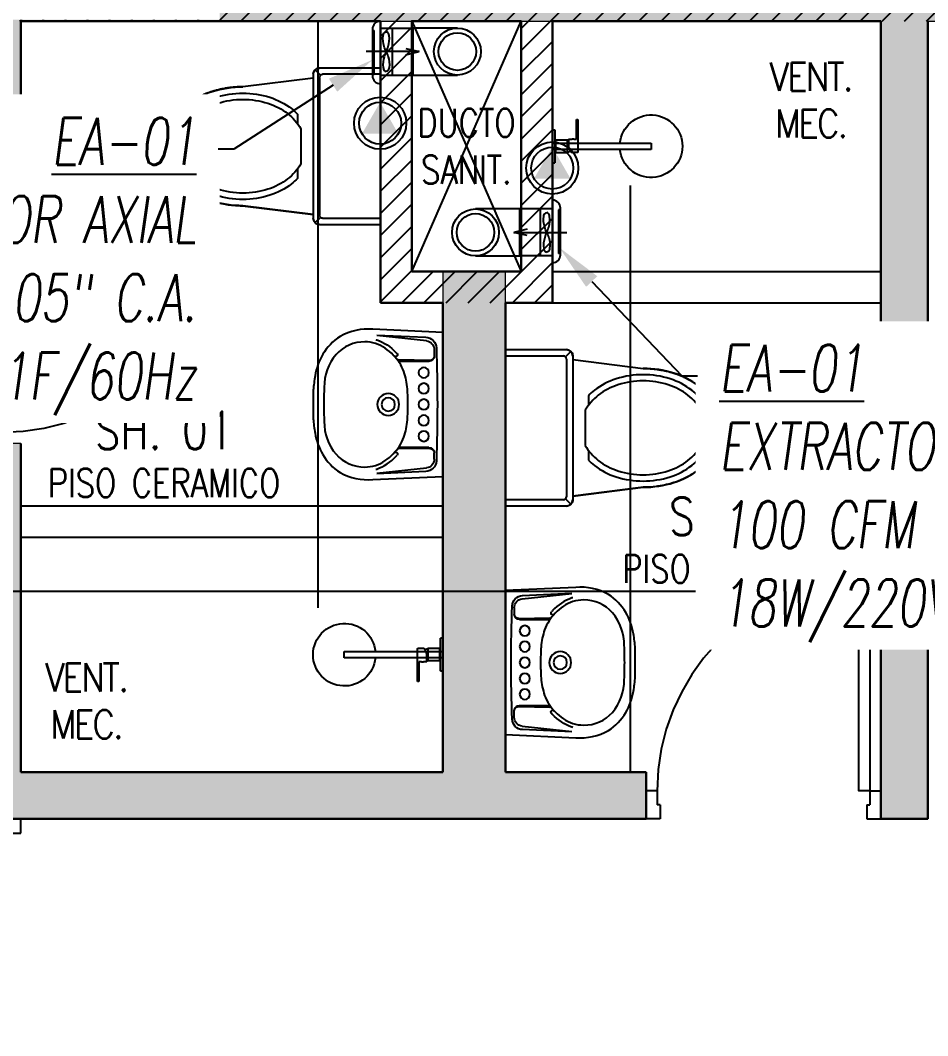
# Model space of a CAD drawing. Header units: millimetres. Extents: x 98 to 155, y -181 to 127.
# Drawn here: x 104.742 to 107.643, y 112.869 to 116.114 of the extents above; entities that cross this region are included whole.
import ezdxf
from ezdxf import colors
from ezdxf.entities.mleader import LeaderData, LeaderLine
from ezdxf.enums import TextEntityAlignment as Align
from ezdxf.math import Vec2, Vec3

# ---------------------------------------------------------------- set-up
doc = ezdxf.new("R2010")
doc.units = ezdxf.units.MM
doc.header["$LTSCALE"] = 15
for name, pattern in [('CENTER', [2, 1.25, -0.25, 0.25, -0.25]), ('HIDDEN2', [0.1875, 0.125, -0.0625]), ('X-REF_DP_Arquitectura$0$HIDDEN', [0.375, 0.25, -0.125])]:
    doc.linetypes.add(name, pattern=pattern)
doc.layers.get('0').update_dxf_attribs({"color": 250})
for name, color, linetype in [('A-CORTE', 250, 'CENTER'), ('A-LINEAS', 250, 'Continuous'), ('A-MOBILIARIO', 250, 'Continuous'), ('A-MURO BAJO', 250, 'Continuous'), ('A-PROYECCIONES INT.', 250, 'HIDDEN2'), ('A-SANITARIOS', 250, 'Continuous'), ('A-TEXTO-ACABADO PISO', 250, 'Continuous'), ('A_50_TextoAmbiente', 252, 'Continuous'), ('A_50_TextoIndicaciones', 250, 'Continuous'), ('A_50_Vigas', 250, 'X-REF_DP_Arquitectura$0$HIDDEN'), ('A_60_HatchEstructuras', 250, 'Continuous'), ('L-06_EQ-FIN-CONT', 141, 'Continuous'), ('L3 Equipos y Ductos', 160, 'Continuous'), ('L4 Linea mediana', 191, 'Continuous'), ('L6 Linea fina', 141, 'Continuous'), ('MURO CF 60', 250, 'Continuous')]:
    doc.layers.add(name, color=color, linetype=linetype)
doc.layers.add('A-MUROS', color=252, linetype='Continuous', lineweight=30)
doc.layers.add('A_20_Estructuras', color=250, linetype='Continuous', lineweight=18)
doc.styles.add('JNV ING', font='romans.shx', dxfattribs={"width": 0.7, "oblique": 8, "height": 0.15})
doc.styles.add('ROMANS', font='romans.shx', dxfattribs={"width": 0.8})
pattern_1 = [(45, (128.673205, 65.58629), (-0.03535534, 0.03535534), [])]

# ---------------------------------------------------------------- blocks, each defined once
blk = doc.blocks.new('FUTURE 150')
at = {"layer": 'L3 Equipos y Ductos'}
for p, q in [((-0.104, -0.026), (-0.104, 0.174)), ((-0.1294, 0.1486), (-0.1294, -0.0006)), ((-0.104, 0.152), (0, 0.152)), ((0, 0.152), (0, 0.002)), ((-0.104, 0.002), (0, 0.002))]:
    blk.add_line(p, q, dxfattribs=at)
for centre, start, end in [((-0.104, 0.1486), 90, 180), ((-0.104, -0.0006), 180, 270)]:
    blk.add_arc(centre, 0.0254, start, end, dxfattribs=at)
at = {"layer": 'L4 Linea mediana'}
for p, q in [((-0.1294, 0.1448), (-0.1239, 0.1448)), ((-0.1239, 0.0052), (-0.1239, 0.1448)), ((-0.066, 0.152), (-0.066, 0.002)), ((-0.1294, 0.0052), (-0.1239, 0.0052))]:
    blk.add_line(p, q, dxfattribs=at)
at = {"layer": 'L6 Linea fina'}
for p, q in [((0.0199, 0.077), (-0.1499, 0.077)), ((-0.0231, 0.0872), (0.0199, 0.077)), ((-0.0231, 0.0668), (0.0199, 0.077))]:
    blk.add_line(p, q, dxfattribs=at)
for points in [[(-0.0857, 0.077), (-0.0921, 0.0934), (-0.0951, 0.1284), (-0.0911, 0.1379), (-0.0857, 0.1402)], [(-0.0857, 0.077), (-0.0794, 0.0934), (-0.0764, 0.1284), (-0.0804, 0.1379), (-0.0857, 0.1402)], [(-0.0857, 0.077), (-0.0921, 0.0606), (-0.0951, 0.0256), (-0.0911, 0.0161), (-0.0857, 0.0138)], [(-0.0857, 0.077), (-0.0794, 0.0606), (-0.0764, 0.0256), (-0.0804, 0.0161), (-0.0857, 0.0138)]]:
    blk.add_spline(points, degree=3, dxfattribs=at)
blk = doc.blocks.new('Trampa de humo')
at = {"layer": 'L3 Equipos y Ductos'}
blk.add_lwpolyline([(0.155, 0.15), (0.013, 0.15), (0.013, 0), (0.155, 0)], dxfattribs=at)
for radius in [0.075, 0.06]:
    blk.add_circle((0.155, 0.075), radius, dxfattribs=at)
blk = doc.blocks.new('FUTURE150 con trampa')
blk.add_blockref('Trampa de humo', (0.0927, 0.0279))
at = {"layer": 'L-06_EQ-FIN-CONT'}
blk.add_blockref('FUTURE 150', (0.1057, 0.0259), dxfattribs=at)
blk = doc.blocks.new('PTO ELECT')
at = {"layer": 'L4 Linea mediana', "ltscale": 1.5}
blk.add_circle((-0.6859, 0.0891), 0.0833, dxfattribs=at)
at = {"layer": 'L6 Linea fina', "ltscale": 1.5}
blk.add_circle((-0.6859, 0.0891), 0.0671, dxfattribs=at)
blk.add_solid([(-0.6278, 0.0555), (-0.744, 0.0555), (-0.6278, 0.0555), (-0.6859, 0.1562)], dxfattribs=at)
blk = doc.blocks.new('ESTRUC_P1')
at = {"layer": 'A_60_HatchEstructuras'}
h = blk.add_hatch(color=256, dxfattribs=at)
h.dxf.hatch_style = 1
h.paths.add_polyline_path([(7.5001, -6.85), (4.65, -6.85), (4.65, -4.3), (4.5, -4.3), (4.5, -6.85), (1.75, -6.85), (1.75, -6.25), (1.6, -6.25), (1.6, -6.85), (-1.15, -6.85), (-1.15, -2.8), (-1.35, -2.8), (-1.35, -11.05), (-1.15, -11.05), (-1.15, -7), (1.6, -7), (1.6, -7.6), (1.75, -7.6), (1.75, -7), (4.5, -7), (4.5, -9.55), (4.65, -9.55), (4.65, -7), (7.5001, -7)])
h.paths.add_polyline_path([(3.3, -4.45), (3.75, -4.45), (3.75, -4.3), (1.6, -4.3), (1.6, -5.5), (1.7468, -5.5), (1.75, -5.5), (1.75, -4.45), (3.1, -4.45), (3.1, -6.05), (3.3, -6.05)], flags=17)
h.paths.add_polyline_path([(3.3, -7.8), (3.1, -7.8), (3.1, -9.4), (1.75, -9.4), (1.75, -8.35), (1.6, -8.35), (1.6, -9.55), (3.75, -9.55), (3.75, -9.4), (3.3, -9.4)], flags=17)
at = {"layer": 'A_20_Estructuras'}
for points in [[(7.5001, -6.85), (4.65, -6.85), (4.65, -4.3), (4.5, -4.3), (4.5, -6.85), (1.75, -6.85), (1.75, -6.25), (1.6, -6.25), (1.6, -6.85), (-1.15, -6.85), (-1.15, -2.8), (-1.35, -2.8), (-1.35, -11.05), (-1.15, -11.05), (-1.15, -7), (1.6, -7), (1.6, -7.6), (1.75, -7.6), (1.75, -7), (4.5, -7), (4.5, -9.55), (4.65, -9.55), (4.65, -7), (7.5001, -7)], [(3.3, -7.8), (3.1, -7.8), (3.1, -9.4), (1.75, -9.4), (1.75, -8.35), (1.6, -8.35), (1.6, -9.55), (3.75, -9.55), (3.75, -9.4), (3.3, -9.4)]]:
    blk.add_lwpolyline(points, close=True, dxfattribs=at)
at = {"layer": 'A_50_Vigas', "elevation": 0}
for points in [[(3, -7), (3, -7.8), (3.1, -7.8)], [(3.35, -7), (3.35, -7.8), (3.3, -7.8)]]:
    blk.add_lwpolyline(points, dxfattribs=at)
blk = doc.blocks.new('ducha marsano')
at = {"linetype": 'HIDDEN2', "ltscale": 0.5, "extrusion": (-4.9425e-10, -7.91123e-10, -1)}
for p, q in [((-0.01, 0), (0.01, 0)), ((0.01, 0), (0.01, -0.3155)), ((-0.01, -0.3155), (-0.01, 0)), ((-0.0205, -0.08), (-0.0205, -0.0601)), ((-0.0155, -0.058), (-0.0157, -0.058)), ((0.0225, -0.0515), (-0.0001, -0.0515)), ((0.0225, -0.0515), (0.0225, -0.0627)), ((0.021, -0.0815), (-0.019, -0.0815)), ((0.025, -0.0815), (0.021, -0.0815)), ((0.0225, -0.0682), (0.0225, -0.077)), ((0.0225, -0.077), (0.025, -0.077)), ((0.025, -0.077), (0.0771, -0.077)), ((0.0771, -0.0815), (0.025, -0.0815)), ((0.0771, -0.077), (0.0816, -0.077)), ((0.0816, -0.0815), (0.0771, -0.0815)), ((0.0816, -0.077), (0.082, -0.077)), ((0.082, -0.0815), (0.0816, -0.0815)), ((0.082, -0.077), (0.084, -0.077)), ((0.084, -0.0815), (0.082, -0.0815)), ((0.0855, -0.0785), (0.0855, -0.08)), ((0.01, -0.3155), (-0.01, -0.3155))]:
    blk.add_line(p, q, dxfattribs=at)
for centre, radius, start, end in [((-0.0004, -0.0462), 0.02, 323.9581, 354.9298), ((0.0004, -0.0462), 0.02, 185.0702, 195.2705), ((0.019, -0.08), 0.0015, 270, 360), ((-0.084, -0.0785), 0.0015, 90, 180), ((-0.084, -0.08), 0.0015, 180, 270), ((0, -0.3155), 0.1, 95.7392, 84.2608)]:
    blk.add_arc(centre, radius, start, end, dxfattribs=at)
at = {"linetype": 'HIDDEN2', "ltscale": 0.5, "extrusion": (-4.94252e-10, -7.91124e-10, -1)}
blk.add_ellipse((0, -0.0515), major_axis=(-0.0225, -0.0095), ratio=0.001448, start_param=0.425436, end_param=1.567366, dxfattribs=at)
at = {"linetype": 'HIDDEN2', "ltscale": 0.5}
for points, degree in [([(-0.0305, 0), (0, 0), (0.0305, 0)], 2), ([(0.0305, 0), (0.0415, 0), (0.0525, 0)], 2), ([(0.0525, 0), (0.0525, -0.0038), (0.0525, -0.0075)], 2), ([(-0.0525, 0), (-0.0525, -0.0038), (-0.0525, -0.0075)], 2), ([(-0.0525, 0), (-0.0415, 0), (-0.0305, 0)], 2), ([(-0.0525, -0.0075), (-0.0525, -0.0075), (-0.0525, -0.0075)], 2), ([(0.0305, -0.008), (0, -0.008), (-0.0305, -0.008)], 2), ([(-0.0215, -0.008), (-0.0215, -0.0093), (-0.0215, -0.0105)], 2), ([(-0.021, -0.011), (-0.007, -0.011), (0.007, -0.011), (0.021, -0.011)], 3), ([(-0.02, -0.011), (-0.02, -0.0294), (-0.02, -0.0477)], 2), ([(0.02, -0.011), (0.02, -0.0294), (0.02, -0.0477)], 2), ([(0.0215, -0.008), (0.0215, -0.0093), (0.0215, -0.0105)], 2), ([(-0.0197, -0.048), (0, -0.048), (0.0197, -0.048)], 2)]:
    blk.add_open_spline(points, degree=degree, dxfattribs=at)
for points, weights in [([(-0.0525, -0.0075), (-0.0525, -0.0075), (-0.0525, -0.0075)], [1, 0.990847086912, 0.982266230892]), ([(-0.052, -0.008), (-0.0525, -0.008), (-0.0525, -0.0075)], [1, 0.707106781193, 1]), ([(-0.0215, -0.0105), (-0.0215, -0.011), (-0.021, -0.011)], [1, 0.70710678154, 1]), ([(0.0211, -0.011), (0.0211, -0.011), (0.021, -0.011)], [1, 0.992411795776, 1]), ([(0.052, -0.008), (0.0521, -0.008), (0.0521, -0.008)], [1, 0.992411795771, 1]), ([(-0.02, -0.0477), (-0.02, -0.048), (-0.0197, -0.048)], [1, 0.707106780138, 1]), ([(0.02, -0.0477), (0.02, -0.048), (0.0197, -0.048)], [1, 0.707106779703, 1])]:
    blk.add_rational_spline(points, weights, degree=2, dxfattribs=at)
for points, knots in [([(-0.0305, -0.008), (-0.0332, -0.008), (-0.0374, -0.008), (-0.0424, -0.008), (-0.0458, -0.008), (-0.0486, -0.008), (-0.0512, -0.008), (-0.052, -0.008), (-0.052, -0.008)], [0, 0, 0, 0, 8.104572, 12.495263, 16.885954, 21.276645, 25.667336, 33.771908, 33.771908, 33.771908, 33.771908]), ([(0.052, -0.008), (0.052, -0.008), (0.0512, -0.008), (0.0486, -0.008), (0.0458, -0.008), (0.0424, -0.008), (0.0374, -0.008), (0.0332, -0.008), (0.0305, -0.008)], [0, 0, 0, 0, 8.104572, 12.495263, 16.885954, 21.276645, 25.667336, 33.771908, 33.771908, 33.771908, 33.771908]), ([(0.0225, -0.0682), (0.0225, -0.0682), (0.0225, -0.0682), (0.0225, -0.0679), (0.0224, -0.0677), (0.0224, -0.0672), (0.0224, -0.0669), (0.0223, -0.0662), (0.0223, -0.0658), (0.0223, -0.0652), (0.0223, -0.0648), (0.0224, -0.0641), (0.0224, -0.0638), (0.0224, -0.0633), (0.0225, -0.0631), (0.0225, -0.0628), (0.0225, -0.0627), (0.0225, -0.0627)], [0.4148436, 0.4148436, 0.4148436, 0.4148436, 0.5185541, 0.5185541, 0.6222645, 0.6222645, 0.7259759, 0.7259759, 0.8296873, 0.8296873, 0.9333987, 0.9333987, 1.03711, 1.03711, 1.1408205, 1.1408205, 1.2445309, 1.2445309, 1.2445309, 1.2445309])]:
    blk.add_open_spline(points, degree=3, knots=knots, dxfattribs=at)
for points, weights, degree, knots in [([(0.0211, -0.011), (0.0211, -0.011), (0.0211, -0.011), (0.0211, -0.011), (0.0214, -0.0109), (0.0215, -0.0107), (0.0215, -0.0105)], [0.918641037743, 0.918640949346, 0.918640860949, 0.918640772552, 0.789223156395, 0.789223156395, 0.918640772552], 3, [0.1238988, 0.1238988, 0.1238988, 0.1238988, 0.1238993, 0.1238993, 0.1238993, 0.78603, 0.78603, 0.78603, 0.78603]), ([(0.0521, -0.008), (0.0521, -0.008), (0.0521, -0.008), (0.0525, -0.0079), (0.0525, -0.0075)], [0.918641037749, 0.918640905153, 0.918640772558, 0.724517853988, 0.918640772558], 2, [0.1238988, 0.1238988, 0.1238988, 0.1238993, 0.1238993, 0.7860311, 0.7860311, 0.7860311])]:
    blk.add_rational_spline(points, weights, degree=degree, knots=knots, dxfattribs=at)
blk = doc.blocks.new('*U145')
for p, q in [((0.01, 0.855), (0.01, 0.9)), ((0.1, 0.865), (0.1, 0.9)), ((0.055, 0.855), (0.01, 0.855)), ((0.1, 0.865), (0.055, 0.865)), ((0.055, 0.855), (0.055, 0.865)), ((0.055, 0.045), (0.01, 0.045)), ((0.01, 0.045), (0.01, 0)), ((0.055, 0.045), (0.055, 0.035)), ((0.1, 0.035), (0.055, 0.035)), ((0.1, 0.035), (0.1, 0))]:
    blk.add_line(p, q)
blk.add_lwpolyline([(0.93, 0.07), (0.93, 0.035), (0.1, 0.035), (0.1, 0.07)], close=True)
at = {"linetype": 'HIDDEN2'}
blk.add_arc((0.0995, 0.0339), 0.8311, 2.2301, 89.9672, dxfattribs=at)
blk = doc.blocks.new('SIFON JET_PLANTA')
at = {"extrusion": (-2.64698e-23, 6.61744e-24, -1)}
for p, q in [((-0.215, 0.2278, 0), (-0.2149, 0.2323, 0)), ((-0.215, 0.2234, 0), (-0.215, 0.2278, 0)), ((-0.2149, 0.2323, 0), (-0.2142, 0.2356, 0)), ((-0.2142, 0.2356, 0), (-0.2129, 0.239, 0)), ((-0.2129, 0.239, 0), (-0.211, 0.2419, 0)), ((-0.211, 0.2419, 0), (-0.2091, 0.2441, 0)), ((-0.2091, 0.2441, 0), (-0.2077, 0.2455, 0)), ((-0.2077, 0.2455, 0), (-0.2055, 0.247, 0)), ((-0.2055, 0.247, 0), (-0.2007, 0.2492, 0)), ((-0.2007, 0.2492, 0), (-0.195, 0.25, 0)), ((-0.195, 0.25, 0), (-0.195, 0.25, 0)), ((-0.195, 0.25, 0), (-0.1605, 0.25, 0)), ((-0.1605, 0.25, 0), (-0.0975, 0.25, 0)), ((-0.0975, 0.25, 0), (-0.0323, 0.25, 0)), ((-0.0323, 0.25, 0), (0, 0.25, 0)), ((0, 0.25, 0), (0, -0.25, 0)), ((-0.4322, 0.191, 0), (-0.215, 0.2181, 0)), ((-0.215, 0.2181, 0), (-0.215, 0.2234, 0)), ((-0.5794, 0.158, 0), (-0.5693, 0.1629, 0)), ((-0.5693, 0.1629, 0), (-0.5517, 0.1703, 0)), ((-0.5517, 0.1703, 0), (-0.5465, 0.1722, 0)), ((-0.5465, 0.1722, 0), (-0.5385, 0.1749, 0)), ((-0.5385, 0.1749, 0), (-0.5346, 0.176, 0)), ((-0.5346, 0.176, 0), (-0.5265, 0.1784, 0)), ((-0.5265, 0.1784, 0), (-0.5216, 0.1797, 0)), ((-0.5216, 0.1797, 0), (-0.5148, 0.1813, 0)), ((-0.5148, 0.1813, 0), (-0.5079, 0.1829, 0)), ((-0.5079, 0.1829, 0), (-0.5016, 0.1842, 0)), ((-0.5016, 0.1842, 0), (-0.4865, 0.1867, 0)), ((-0.4865, 0.1867, 0), (-0.4763, 0.188, 0)), ((-0.4763, 0.188, 0), (-0.4726, 0.1884, 0)), ((-0.4726, 0.1884, 0), (-0.4636, 0.1892, 0)), ((-0.4636, 0.1892, 0), (-0.4549, 0.1897, 0)), ((-0.4549, 0.1897, 0), (-0.449, 0.1899, 0)), ((-0.449, 0.1899, 0), (-0.44, 0.19, 0)), ((-0.44, 0.19, 0), (-0.4322, 0.191, 0)), ((-0.6251, 0.1276, 0), (-0.6206, 0.1314, 0)), ((-0.6206, 0.1314, 0), (-0.6168, 0.1344, 0)), ((-0.6168, 0.1344, 0), (-0.6106, 0.1389, 0)), ((-0.6106, 0.1389, 0), (-0.6061, 0.142, 0)), ((-0.6061, 0.142, 0), (-0.6, 0.1461, 0)), ((-0.6, 0.1461, 0), (-0.5963, 0.1484, 0)), ((-0.5963, 0.1484, 0), (-0.5908, 0.1517, 0)), ((-0.5908, 0.1517, 0), (-0.5862, 0.1543, 0)), ((-0.5862, 0.1543, 0), (-0.5794, 0.158, 0)), ((-0.657, 0.0936, 0), (-0.6534, 0.0984, 0)), ((-0.6534, 0.0984, 0), (-0.6503, 0.1023, 0)), ((-0.6534, 0.0984, 0), (-0.6534, 0.0984, 0)), ((-0.6503, 0.1023, 0), (-0.6453, 0.108, 0)), ((-0.6453, 0.108, 0), (-0.6386, 0.1152, 0)), ((-0.6386, 0.1152, 0), (-0.6326, 0.121, 0)), ((-0.6326, 0.121, 0), (-0.6299, 0.1235, 0)), ((-0.6299, 0.1235, 0), (-0.6251, 0.1276, 0)), ((-0.6779, 0.0582, 0), (-0.6745, 0.0655, 0)), ((-0.6745, 0.0655, 0), (-0.6722, 0.0699, 0)), ((-0.6745, 0.0655, 0), (-0.6745, 0.0655, 0)), ((-0.6722, 0.0699, 0), (-0.6705, 0.0728, 0)), ((-0.6705, 0.0728, 0), (-0.669, 0.0755, 0)), ((-0.669, 0.0755, 0), (-0.6672, 0.0785, 0)), ((-0.6672, 0.0785, 0), (-0.665, 0.082, 0)), ((-0.665, 0.082, 0), (-0.6634, 0.0845, 0)), ((-0.6634, 0.0845, 0), (-0.6611, 0.088, 0)), ((-0.6611, 0.088, 0), (-0.657, 0.0936, 0)), ((-0.657, 0.0936, 0), (-0.657, 0.0936, 0)), ((-0.6867, 0.031, 0), (-0.6855, 0.0361, 0)), ((-0.6855, 0.0361, 0), (-0.6838, 0.0421, 0)), ((-0.6855, 0.0361, 0), (-0.6855, 0.0361, 0)), ((-0.6838, 0.0421, 0), (-0.6819, 0.048, 0)), ((-0.6838, 0.0421, 0), (-0.6838, 0.0421, 0)), ((-0.6819, 0.048, 0), (-0.6804, 0.0521, 0)), ((-0.6804, 0.0521, 0), (-0.6793, 0.0547, 0)), ((-0.6793, 0.0547, 0), (-0.6779, 0.0582, 0)), ((-0.69, 0, 0), (-0.6899, 0.0044, 0)), ((-0.6899, 0.0044, 0), (-0.6897, 0.0096, 0)), ((-0.6897, 0.0096, 0), (-0.6893, 0.014, 0)), ((-0.6893, 0.014, 0), (-0.6887, 0.0194, 0)), ((-0.6887, 0.0194, 0), (-0.6881, 0.0236, 0)), ((-0.6881, 0.0236, 0), (-0.6872, 0.0284, 0)), ((-0.6881, 0.0236, 0), (-0.6881, 0.0236, 0)), ((-0.6872, 0.0284, 0), (-0.6867, 0.031, 0)), ((-0.6899, -0.0065, 0), (-0.69, 0, 0)), ((-0.6896, -0.0111, 0), (-0.6899, -0.0065, 0)), ((-0.6891, -0.0164, 0), (-0.6896, -0.0111, 0)), ((-0.6881, -0.0232, 0), (-0.6891, -0.0164, 0)), ((-0.6876, -0.0264, 0), (-0.6881, -0.0232, 0)), ((-0.687, -0.0296, 0), (-0.6876, -0.0264, 0)), ((-0.6864, -0.0321, 0), (-0.687, -0.0296, 0)), ((-0.6855, -0.0361, 0), (-0.6864, -0.0321, 0)), ((-0.6838, -0.0419, 0), (-0.6855, -0.0361, 0)), ((-0.6827, -0.0457, 0), (-0.6838, -0.0419, 0)), ((-0.6814, -0.0492, 0), (-0.6827, -0.0457, 0)), ((-0.6803, -0.0522, 0), (-0.6814, -0.0492, 0)), ((-0.6792, -0.0551, 0), (-0.6803, -0.0522, 0)), ((-0.6779, -0.0581, 0), (-0.6792, -0.0551, 0)), ((-0.677, -0.0602, 0), (-0.6779, -0.0581, 0)), ((-0.6751, -0.0642, 0), (-0.677, -0.0602, 0)), ((-0.6722, -0.0699, 0), (-0.6751, -0.0642, 0)), ((-0.6706, -0.0727, 0), (-0.6722, -0.0699, 0)), ((-0.6679, -0.0774, 0), (-0.6706, -0.0727, 0)), ((-0.6646, -0.0826, 0), (-0.6679, -0.0774, 0)), ((-0.6623, -0.0862, 0), (-0.6646, -0.0826, 0)), ((-0.6599, -0.0897, 0), (-0.6623, -0.0862, 0)), ((-0.6554, -0.0958, 0), (-0.6599, -0.0897, 0)), ((-0.6494, -0.1032, 0), (-0.6554, -0.0958, 0)), ((-0.6458, -0.1074, 0), (-0.6494, -0.1032, 0)), ((-0.64, -0.1137, 0), (-0.6458, -0.1074, 0)), ((-0.6379, -0.1158, 0), (-0.64, -0.1137, 0)), ((-0.6347, -0.119, 0), (-0.6379, -0.1158, 0)), ((-0.6335, -0.1201, 0), (-0.6347, -0.119, 0)), ((-0.6347, -0.119, 0), (-0.6347, -0.119, 0)), ((-0.6318, -0.1217, 0), (-0.6335, -0.1201, 0)), ((-0.6305, -0.123, 0), (-0.6318, -0.1217, 0)), ((-0.6318, -0.1217, 0), (-0.6318, -0.1217, 0)), ((-0.6288, -0.1244, 0), (-0.6305, -0.123, 0)), ((-0.6276, -0.1255, 0), (-0.6288, -0.1244, 0)), ((-0.6262, -0.1268, 0), (-0.6276, -0.1255, 0)), ((-0.6245, -0.1281, 0), (-0.6262, -0.1268, 0)), ((-0.6235, -0.1291, 0), (-0.6245, -0.1281, 0)), ((-0.6245, -0.1281, 0), (-0.6245, -0.1281, 0)), ((-0.6223, -0.13, 0), (-0.6235, -0.1291, 0)), ((-0.6215, -0.1307, 0), (-0.6223, -0.13, 0)), ((-0.6204, -0.1315, 0), (-0.6215, -0.1307, 0)), ((-0.6193, -0.1324, 0), (-0.6204, -0.1315, 0)), ((-0.6179, -0.1335, 0), (-0.6193, -0.1324, 0)), ((-0.6168, -0.1344, 0), (-0.6179, -0.1335, 0)), ((-0.6153, -0.1355, 0), (-0.6168, -0.1344, 0)), ((-0.6142, -0.1363, 0), (-0.6153, -0.1355, 0)), ((-0.612, -0.1379, 0), (-0.6142, -0.1363, 0)), ((-0.6086, -0.1403, 0), (-0.612, -0.1379, 0)), ((-0.607, -0.1415, 0), (-0.6086, -0.1403, 0)), ((-0.6058, -0.1422, 0), (-0.607, -0.1415, 0)), ((-0.6039, -0.1435, 0), (-0.6058, -0.1422, 0)), ((-0.602, -0.1448, 0), (-0.6039, -0.1435, 0)), ((-0.6004, -0.1458, 0), (-0.602, -0.1448, 0)), ((-0.5987, -0.1469, 0), (-0.6004, -0.1458, 0)), ((-0.5964, -0.1483, 0), (-0.5987, -0.1469, 0)), ((-0.595, -0.1492, 0), (-0.5964, -0.1483, 0)), ((-0.5936, -0.15, 0), (-0.595, -0.1492, 0)), ((-0.5918, -0.1511, 0), (-0.5936, -0.15, 0)), ((-0.5896, -0.1524, 0), (-0.5918, -0.1511, 0)), ((-0.5871, -0.1538, 0), (-0.5896, -0.1524, 0)), ((-0.5833, -0.1559, 0), (-0.5871, -0.1538, 0)), ((-0.5781, -0.1587, 0), (-0.5833, -0.1559, 0)), ((-0.5759, -0.1598, 0), (-0.5781, -0.1587, 0)), ((-0.5738, -0.1608, 0), (-0.5759, -0.1598, 0)), ((-0.5702, -0.1625, 0), (-0.5738, -0.1608, 0)), ((-0.5675, -0.1637, 0), (-0.5702, -0.1625, 0)), ((-0.5659, -0.1645, 0), (-0.5675, -0.1637, 0)), ((-0.5644, -0.1652, 0), (-0.5659, -0.1645, 0)), ((-0.5614, -0.1664, 0), (-0.5644, -0.1652, 0)), ((-0.5598, -0.1671, 0), (-0.5614, -0.1664, 0)), ((-0.5568, -0.1683, 0), (-0.5598, -0.1671, 0)), ((-0.5543, -0.1693, 0), (-0.5568, -0.1683, 0)), ((-0.551, -0.1706, 0), (-0.5543, -0.1693, 0)), ((-0.5491, -0.1713, 0), (-0.551, -0.1706, 0)), ((-0.5465, -0.1722, 0), (-0.5491, -0.1713, 0)), ((-0.5449, -0.1728, 0), (-0.5465, -0.1722, 0)), ((-0.5428, -0.1735, 0), (-0.5449, -0.1728, 0)), ((-0.5412, -0.174, 0), (-0.5428, -0.1735, 0)), ((-0.5385, -0.1749, 0), (-0.5412, -0.174, 0)), ((-0.5352, -0.1759, 0), (-0.5385, -0.1749, 0)), ((-0.5385, -0.1749, 0), (-0.5385, -0.1749, 0)), ((-0.5321, -0.1768, 0), (-0.5352, -0.1759, 0)), ((-0.5296, -0.1775, 0), (-0.5321, -0.1768, 0)), ((-0.5267, -0.1783, 0), (-0.5296, -0.1775, 0)), ((-0.5238, -0.1791, 0), (-0.5267, -0.1783, 0)), ((-0.5267, -0.1783, 0), (-0.5267, -0.1783, 0)), ((-0.5217, -0.1796, 0), (-0.5238, -0.1791, 0)), ((-0.5177, -0.1807, 0), (-0.5217, -0.1796, 0)), ((-0.5151, -0.1813, 0), (-0.5177, -0.1807, 0)), ((-0.5118, -0.1821, 0), (-0.5151, -0.1813, 0)), ((-0.5094, -0.1826, 0), (-0.5118, -0.1821, 0)), ((-0.5066, -0.1832, 0), (-0.5094, -0.1826, 0)), ((-0.5022, -0.184, 0), (-0.5066, -0.1832, 0)), ((-0.4974, -0.1849, 0), (-0.5022, -0.184, 0)), ((-0.495, -0.1854, 0), (-0.4974, -0.1849, 0)), ((-0.4974, -0.1849, 0), (-0.4974, -0.1849, 0)), ((-0.4936, -0.1856, 0), (-0.495, -0.1854, 0)), ((-0.4916, -0.1859, 0), (-0.4936, -0.1856, 0)), ((-0.4884, -0.1864, 0), (-0.4916, -0.1859, 0)), ((-0.4862, -0.1867, 0), (-0.4884, -0.1864, 0)), ((-0.4824, -0.1872, 0), (-0.4862, -0.1867, 0)), ((-0.4812, -0.1874, 0), (-0.4824, -0.1872, 0)), ((-0.4785, -0.1877, 0), (-0.4812, -0.1874, 0)), ((-0.4761, -0.188, 0), (-0.4785, -0.1877, 0)), ((-0.4735, -0.1883, 0), (-0.4761, -0.188, 0)), ((-0.4695, -0.1887, 0), (-0.4735, -0.1883, 0)), ((-0.4651, -0.189, 0), (-0.4695, -0.1887, 0)), ((-0.4639, -0.1891, 0), (-0.4651, -0.189, 0)), ((-0.4651, -0.189, 0), (-0.4651, -0.189, 0)), ((-0.4619, -0.1893, 0), (-0.4639, -0.1891, 0)), ((-0.4592, -0.1894, 0), (-0.4619, -0.1893, 0)), ((-0.4568, -0.1896, 0), (-0.4592, -0.1894, 0)), ((-0.455, -0.1897, 0), (-0.4568, -0.1896, 0)), ((-0.4518, -0.1898, 0), (-0.455, -0.1897, 0)), ((-0.449, -0.1899, 0), (-0.4518, -0.1898, 0)), ((-0.4467, -0.1899, 0), (-0.449, -0.1899, 0)), ((-0.4428, -0.19, 0), (-0.4467, -0.1899, 0)), ((-0.44, -0.19, 0), (-0.4428, -0.19, 0)), ((-0.215, -0.2181, 0), (-0.44, -0.19, 0)), ((-0.215, -0.227, 0), (-0.215, -0.2181, 0)), ((-0.215, -0.23, 0), (-0.215, -0.227, 0)), ((-0.2147, -0.2335, 0), (-0.215, -0.23, 0)), ((-0.2138, -0.2369, 0), (-0.2147, -0.2335, 0)), ((-0.2126, -0.2395, 0), (-0.2138, -0.2369, 0)), ((-0.2138, -0.2369, 0), (-0.2138, -0.2369, 0)), ((-0.2108, -0.2423, 0), (-0.2126, -0.2395, 0)), ((-0.2126, -0.2395, 0), (-0.2126, -0.2395, 0)), ((-0.2091, -0.2441, 0), (-0.2108, -0.2423, 0)), ((-0.2108, -0.2423, 0), (-0.2108, -0.2423, 0)), ((-0.2108, -0.2423, 0), (-0.2108, -0.2423, 0)), ((-0.209, -0.244, 0), (-0.2091, -0.2441, 0)), ((-0.2067, -0.2462, 0), (-0.209, -0.244, 0)), ((-0.209, -0.244, 0), (-0.209, -0.244, 0)), ((-0.2029, -0.2484, 0), (-0.2067, -0.2462, 0)), ((-0.2067, -0.2462, 0), (-0.2067, -0.2462, 0)), ((-0.1995, -0.2495, 0), (-0.2029, -0.2484, 0)), ((-0.2029, -0.2484, 0), (-0.2029, -0.2484, 0)), ((-0.195, -0.25, 0), (-0.1995, -0.2495, 0)), ((0, -0.25, 0), (-0.195, -0.25, 0))]:
    blk.add_line(p, q, dxfattribs=at)
for p, q in [((-0.215, -0.23, 0), (-0.215, 0.23, 0)), ((-0.2091, 0.2441, 0), (-0.1921, 0.2271, 0)), ((-0.195, 0.25, 0), (0, 0.25, 0)), ((-0.185, 0.23, 0), (0, 0.23, 0)), ((0, 0.25, 0), (0, -0.25, 0)), ((-0.215, 0.2181, 0), (-0.44, 0.19, 0)), ((-0.195, -0.22, 0), (-0.195, 0.22, 0)), ((-0.265, 0.0718, 0), (-0.265, 0.1028, 0)), ((-0.255, -0.0562, 0), (-0.255, 0.0562, 0)), ((-0.265, -0.1028, 0), (-0.265, -0.0718, 0)), ((-0.215, -0.2181, 0), (-0.44, -0.19, 0)), ((-0.2091, -0.2441, 0), (-0.1921, -0.2271, 0)), ((0, -0.25, 0), (-0.195, -0.25, 0)), ((0, -0.23, 0), (-0.185, -0.23, 0))]:
    blk.add_line(p, q)
at = {"elevation": 0}
for points in [[(-0.265, 0.1028, 0.0362), (-0.2844, 0.1202, 0.08725), (-0.3535, 0.1565, 0.077598), (-0.44, 0.17, 0.077598), (-0.5265, 0.1565, 0.08725), (-0.5956, 0.1202, 0.105601), (-0.6443, 0.0627, 0.12364), (-0.66, 0, 0.12364), (-0.6443, -0.0627, 0.105601), (-0.5956, -0.1202, 0.08725), (-0.5265, -0.1565, 0.077598), (-0.44, -0.17, 0.077598)], [(-0.255, 0.0562, 0.100268), (-0.2967, 0.1044, 0.08725), (-0.3596, 0.1374, 0.077598), (-0.44, 0.15, 0.077598), (-0.5204, 0.1374, 0.08725), (-0.5833, 0.1044, 0.105601), (-0.6266, 0.0532, 0.12364), (-0.64, 0, 0.12364), (-0.6266, -0.0532, 0.105601), (-0.5833, -0.1044, 0.08725), (-0.5204, -0.1374, 0.077598), (-0.44, -0.15, 0.077598)], [(-0.44, -0.15, 0.077598), (-0.3596, -0.1374, 0.08725), (-0.2967, -0.1044, 0.100268), (-0.255, -0.0562, 0.12364)], [(-0.44, -0.17, 0.077598), (-0.3535, -0.1565, 0.08725), (-0.2844, -0.1202, 0.0362), (-0.265, -0.1028, 0.12364)]]:
    blk.add_lwpolyline(points, format="xyb", dxfattribs=at)
for centre, radius, start, end in [((-0.195, 0.23, 0), 0.02, 90, 180), ((-0.185, 0.22, 0), 0.01, 90, 180), ((-0.4613, -0.0702, 0), 0.257, 107.4741, 127.2348), ((-0.44, -0.1379, 0), 0.3279, 90, 107.4741), ((-0.4939, -0.0273, 0), 0.203, 127.2348, 151.4088), ((-0.544, 0, 0), 0.146, 151.4088, 180), ((-0.544, 0, 0), 0.146, 180, 208.5912), ((-0.4939, 0.0273, 0), 0.203, 208.5912, 232.7652), ((-0.4613, 0.0702, 0), 0.257, 232.7652, 252.5259), ((-0.44, 0.1379, 0), 0.3279, 252.5259, 270), ((-0.185, -0.22, 0), 0.01, 180, 270), ((-0.195, -0.23, 0), 0.02, 180, 270)]:
    blk.add_arc(centre, radius, start, end)
blk = doc.blocks.new('BOWL-ITALGRIF_VARADERO_01')
for p, q in [((-0.2032, -0.1971), (-0.2208, -0.038)), ((0.2032, -0.1971), (0.2208, -0.038)), ((-0.1404, -0.2077), (-0.1424, -0.1083)), ((-0.1375, -0.205), (-0.1375, -0.1117)), ((0.1375, -0.205), (0.1375, -0.1117)), ((0.1404, -0.2077), (0.1424, -0.1083)), ((-0.1753, -0.222), (-0.1544, -0.222)), ((0.1753, -0.222), (0.1544, -0.222))]:
    blk.add_line(p, q)
for points in [[(-0.0917, 0.1589, -0.02989), (-0.0456, 0.1646, -0.007822), (0.0456, 0.1646, -0.02989), (0.0918, 0.1589, -0.091737), (0.1601, 0.1343, -0.112496), (0.2175, 0.0792, -0.147885), (0.2402, -0.0257), (0.23, -0.25), (-0.23, -0.25), (-0.2402, -0.0257, -0.147885), (-0.2175, 0.0792, -0.112496), (-0.1601, 0.1343, -0.091737)], [(-0.0496, -0.1363, -0.062677), (-0.1048, -0.1249, -0.110639), (-0.1576, -0.091, -0.120976), (-0.195, -0.0344, -0.061198), (-0.2, 0, -0.21707), (-0.1593, 0.092, -0.174983), (-0.0545, 0.1298, -0.010618), (0, 0.131, -0.010618), (0.0545, 0.1298, -0.174983), (0.1593, 0.092, -0.21707), (0.2, 0, -0.061198), (0.195, -0.0344, -0.120976), (0.1576, -0.091, -0.110639), (0.1048, -0.1249, -0.062677), (0.0496, -0.1363, -0.017583), (0, -0.138, -0.017583)]]:
    blk.add_lwpolyline(points, format="xyb", close=True)
for points in [[(-0.2216, -0.0381), (-0.2145, -0.1954, 0.390823), (-0.1807, -0.2288, 0.017524), (0.1807, -0.2288, 0.390823), (0.2145, -0.1954), (0.2216, -0.0381)], [(-0.2072, -0.035, 0.005), (-0.2064, -0.038, 0.121292), (-0.166, -0.0996, 0.007977), (-0.1624, -0.1031)], [(0.2072, -0.035, -0.005), (0.2064, -0.038, -0.121292), (0.166, -0.0996, -0.007977), (0.1624, -0.1031)]]:
    blk.add_lwpolyline(points, format="xyb")
for centre, radius in [((0, -0.075), 0.035), ((0, -0.075), 0.0215), ((-0.1015, -0.1885), 0.0165), ((-0.051, -0.1885), 0.0165), ((0, -0.1885), 0.0165), ((0.051, -0.1885), 0.0165), ((0.1015, -0.1885), 0.0165)]:
    blk.add_circle(centre, radius)
for centre, radius, start, end in [((-0.1583, -0.0987), 0.006, 226.6431, 46.6431), ((0.1583, -0.0987), 0.006, 133.3569, 313.3569), ((-0.1404, -0.1083), 0.002, 54.3619, 181.1374), ((-0.1355, -0.1117), 0.002, 56.7109, 180), ((0.1048, -0.1249), 9.094947017729287e-16, 0, 217.6714), ((0.1355, -0.1117), 0.002, 0, 123.2891), ((0.1404, -0.1083), 0.002, 358.8626, 125.6381), ((-0.1753, -0.194), 0.028, 186.3111, 270), ((-0.1545, -0.205), 0.017, 270, 0), ((-0.1544, -0.208), 0.014, 270, 1.1374), ((0.1545, -0.205), 0.017, 180, 270), ((0.1544, -0.208), 0.014, 178.8626, 270), ((0.1753, -0.194), 0.028, 270, 353.6889)]:
    blk.add_arc(centre, radius, start, end)
blk = doc.blocks.new('*U146')
for p, q in [((0.01, 0.705), (0.01, 0.75)), ((0.1, 0.715), (0.1, 0.75)), ((0.1, 0.715), (0.055, 0.715)), ((0.055, 0.705), (0.055, 0.715)), ((0.055, 0.705), (0.01, 0.705)), ((0.055, 0.045), (0.01, 0.045)), ((0.01, 0.045), (0.01, 0)), ((0.055, 0.045), (0.055, 0.035)), ((0.1, 0.035), (0.055, 0.035)), ((0.1, 0.035), (0.1, 0))]:
    blk.add_line(p, q)
blk.add_lwpolyline([(0.78, 0.07), (0.78, 0.035), (0.1, 0.035), (0.1, 0.07)], close=True)
at = {"linetype": 'HIDDEN2'}
blk.add_arc((0.0996, 0.0341), 0.6809, 2.2301, 89.9672, dxfattribs=at)
blk = doc.blocks.new('TEXTO DUCTOS P1')
at = {"layer": 'A_50_TextoIndicaciones', "insert": (3.175, -7.4), "char_height": 0.09, "width": 0.4157, "attachment_point": 5, "style": 'ROMANS'}
blk.add_mtext('\\pxsm1,t16;DUCTO SANIT.', dxfattribs=at)
blk = doc.blocks.new('Cortes-Elev.')
at = {"layer": 'A-CORTE', "linetype": 'CENTER', "ltscale": 0.5}
blk.add_lwpolyline([(-1.966, 27.2284), (51.8601, 27.2284)], dxfattribs=at)
blk = doc.blocks.new('Vent SSHH F1')
at = {"layer": 'L6 Linea fina'}
for name, p in [('FUTURE150 con trampa', (1.1483, -2.75)), ('PTO ELECT', (1.835, -2.9652)), ('PTO ELECT', (2.3854, -3.1084, 0))]:
    blk.add_blockref(name, p, dxfattribs=at)
at = {"layer": 'L6 Linea fina', "rotation": 180}
blk.add_blockref('FUTURE150 con trampa', (1.7017, -3.1221), dxfattribs=at)
at = {"layer": 'L6 Linea fina'}
ml = blk.add_multileader_mtext('Standard', dxfattribs=at)
ml.set_content('{\\LEA-01}\\PEXTRACTOR AXIAL\\P100 CFM Y 0.05" C.A.\\P18W/220V/1F/60Hz', color=12, style='JNV ING')
ml.set_leader_properties(color=256, linetype='ByLayer', lineweight=-1)
ml.build(insert=Vec2(0, 0))
ml.multileader.update_dxf_attribs({"dogleg_length": 0.05, "arrow_head_size": 0.15})
ctx = ml.context
ctx.base_point, ctx.char_height, ctx.arrow_head_size, ctx.landing_gap_size, ctx.plane_origin = Vec3(2.1635, -1.2515, 0), 0.15, 0.15, 0.07, Vec3(4.5707, -1.854, 0)
notes = []
notes.append((ctx, [(1, (1, 1, 0), (2.1135, -1.2515, 0), (1, 0), 0.05, [(0, [(1.722, -1.6347, 0)], 0, [])])]))
ctx.mtext.insert, ctx.mtext.flow_direction = Vec3(2.2335, -1.1515, 0), 5
ctx.mtext.has_bg_fill, ctx.mtext.bg_color, ctx.mtext.bg_scale_factor, ctx.mtext.bg_transparency, ctx.mtext.use_window_bg_color = 1, -1027028792, 1.5, 0, 1
ml = blk.add_multileader_mtext('Standard', dxfattribs=at)
ml.set_content('{\\LEA-01}\\PEXTRACTOR AXIAL\\P100 CFM Y 0.05" C.A.\\P18W/220V/1F/60Hz', color=12, style='JNV ING')
ml.set_leader_properties(color=256, linetype='ByLayer', lineweight=-1)
ml.build(insert=Vec2(0, 0))
ml.multileader.update_dxf_attribs({"dogleg_length": 0.05, "arrow_head_size": 0.15})
ctx = ml.context
ctx.base_point, ctx.char_height, ctx.arrow_head_size, ctx.landing_gap_size, ctx.plane_origin = Vec3(-1.2825, -1.6704, 0), 0.15, 0.15, 0.07, Vec3(1.1246, -2.2729, 0)
ctx.text_align_type = 2
notes.append((ctx, [(0, (1, 1, 0), (0.6814, -1.6704, 0), (-1, 0), 0.05, [(0, [(1.1246, -2.2729, 0)], 0, [])])]))
ctx.mtext.insert, ctx.mtext.alignment, ctx.mtext.flow_direction = Vec3(0.5614, -1.5704, 0), 3, 5
ctx.mtext.has_bg_fill, ctx.mtext.bg_color, ctx.mtext.bg_scale_factor, ctx.mtext.bg_transparency, ctx.mtext.use_window_bg_color = 1, -1027028792, 1.5, 0, 1
for ctx, leaders in notes:
    for number, flags, end, landing, length, lines in leaders:
        leader = LeaderData()
        leader.index, (leader.has_last_leader_line, leader.has_dogleg_vector, leader.attachment_direction) = number, flags
        leader.last_leader_point, leader.dogleg_vector, leader.dogleg_length = Vec3(end), Vec3(landing), length
        for number, points, colour, breaks in lines:
            line = LeaderLine()
            line.index, line.vertices, line.color, line.breaks = number, Vec3.list(points), colors.encode_raw_color(colour), breaks
            leader.lines.append(line)
        ctx.leaders.append(leader)
ml = blk.add_multileader_mtext('Standard', dxfattribs=at)
ml.set_content('{\\LEA-01}\\PEXTRACTOR AXIAL\\P100 CFM Y 0.05" C.A.\\P18W/220V/1F/60Hz', color=12, style='JNV ING')
ml.set_leader_properties(color=256, linetype='ByLayer', lineweight=-1)
ml.build(insert=Vec2(0, 0))
ml.multileader.update_dxf_attribs({"dogleg_length": 0.05, "arrow_head_size": 0.15})
ctx = ml.context
ctx.base_point, ctx.char_height, ctx.arrow_head_size, ctx.landing_gap_size, ctx.plane_origin = Vec3(-1.2825, -2.9588, 0), 0.15, 0.15, 0.07, Vec3(1.1246, -3.5613, 0)
ctx.text_align_type = 2
notes = []
notes.append((ctx, [(0, (1, 1, 0), (0.6814, -2.9588, 0), (-1, 0), 0.05, [(0, [(1.1246, -2.6734, 0)], 0, [])])]))
ctx.mtext.insert, ctx.mtext.alignment, ctx.mtext.flow_direction = Vec3(0.5614, -2.8588, 0), 3, 5
ctx.mtext.has_bg_fill, ctx.mtext.bg_color, ctx.mtext.bg_scale_factor, ctx.mtext.bg_transparency, ctx.mtext.use_window_bg_color = 1, -1027028792, 1.5, 0, 1
ml = blk.add_multileader_mtext('Standard', dxfattribs=at)
ml.set_content('{\\LEA-01}\\PEXTRACTOR AXIAL\\P100 CFM Y 0.05" C.A.\\P18W/220V/1F/60Hz', color=12, style='JNV ING')
ml.set_leader_properties(color=256, linetype='ByLayer', lineweight=-1)
ml.build(insert=Vec2(0, 0))
ml.multileader.update_dxf_attribs({"dogleg_length": 0.05, "arrow_head_size": 0.15})
ctx = ml.context
ctx.base_point, ctx.char_height, ctx.arrow_head_size, ctx.landing_gap_size, ctx.plane_origin = Vec3(2.1635, -3.6839, 0), 0.15, 0.15, 0.07, Vec3(4.5707, -4.2864, 0)
notes.append((ctx, [(1, (1, 1, 0), (2.1135, -3.6839, 0), (1, 0), 0.05, [(0, [(1.722, -3.2735, 0)], 0, [])])]))
ctx.mtext.insert, ctx.mtext.flow_direction = Vec3(2.2335, -3.5839, 0), 5
ctx.mtext.has_bg_fill, ctx.mtext.bg_color, ctx.mtext.bg_scale_factor, ctx.mtext.bg_transparency, ctx.mtext.use_window_bg_color = 1, -1027028792, 1.5, 0, 1
for ctx, leaders in notes:
    for number, flags, end, landing, length, lines in leaders:
        leader = LeaderData()
        leader.index, (leader.has_last_leader_line, leader.has_dogleg_vector, leader.attachment_direction) = number, flags
        leader.last_leader_point, leader.dogleg_vector, leader.dogleg_length = Vec3(end), Vec3(landing), length
        for number, points, colour, breaks in lines:
            line = LeaderLine()
            line.index, line.vertices, line.color, line.breaks = number, Vec3.list(points), colors.encode_raw_color(colour), breaks
            leader.lines.append(line)
        ctx.leaders.append(leader)

msp = doc.modelspace()

# ---------------------------------------------------------------- hatches: boundary and pattern name
at = {"layer": 'MURO CF 60'}
h = msp.add_hatch(dxfattribs=at)
h.set_pattern_fill('_USER', color=256, scale=0.05, angle=45, pattern_type=0)
h.set_pattern_definition(pattern_1)
h.paths.add_polyline_path([(106.4432, 117.1641), (105.8932, 117.1616), (105.8932, 116.2616), (105.9932, 116.2616), (105.9932, 117.0616), (106.3432, 117.0616), (106.3432, 116.2616), (106.4432, 116.2641)])
h.paths.add_polyline_path([(106.4432, 116.1116), (106.3432, 116.1115), (106.3432, 115.3116), (105.9932, 115.3116), (105.9932, 116.1115), (105.8932, 116.1115), (105.8932, 115.2116), (106.4432, 115.2116)])
h = msp.add_hatch(dxfattribs=at)
h.set_pattern_fill('_USER', color=256, scale=0.05, angle=45, pattern_type=0)
h.set_pattern_definition(pattern_1)
h.paths.add_polyline_path([(110.3432, 116.2615), (101.6432, 116.2616), (101.6432, 116.1115), (110.3432, 116.1115)])

# ---------------------------------------------------------------- linework, layer by layer
at = {"layer": 'A-LINEAS'}
for p, q in [((105.9932, 115.3115), (106.3432, 116.1116)), ((105.9932, 116.1116), (106.3432, 115.3115))]:
    msp.add_line(p, q, dxfattribs=at)
at = {"layer": 'A-MURO BAJO'}
for p, q in [((106.4432, 115.3115), (107.4932, 115.3115)), ((106.4432, 115.2115), (107.4932, 115.2115)), ((106.0932, 114.5616), (104.7432, 114.5616)), ((106.0932, 114.4616), (104.7432, 114.4616))]:
    msp.add_line(p, q, dxfattribs=at)
at = {"layer": 'A-MUROS'}
for p, q in [((104.7432, 116.1116), (104.7432, 115.5116)), ((105.8932, 116.1115), (104.7432, 116.1115)), ((105.8932, 116.1116), (105.8932, 115.2115)), ((106.4432, 115.2115), (106.4432, 116.1116)), ((106.4432, 116.1116), (107.4932, 116.1116)), ((107.4932, 116.1116), (107.4932, 113.5616)), ((107.6432, 113.5616), (107.6432, 116.1116)), ((104.7432, 115.5116), (104.5932, 115.5116)), ((105.8932, 115.2115), (106.0932, 115.2115)), ((106.0932, 115.2115), (106.0932, 113.7116)), ((106.2932, 113.7116), (106.2932, 115.2115)), ((106.2932, 115.2115), (106.4432, 115.2115)), ((104.7432, 113.7116), (104.7432, 114.7616)), ((106.0932, 113.7116), (104.7432, 113.7116)), ((106.7432, 113.7116), (106.2932, 113.7116)), ((106.7432, 113.5616), (106.7432, 113.7116)), ((104.5932, 113.5616), (106.7432, 113.5616)), ((107.4932, 113.5616), (107.6432, 113.5616))]:
    msp.add_line(p, q, dxfattribs=at)
at = {"layer": 'A-MUROS', "elevation": 0}
msp.add_lwpolyline([(106.3432, 115.3115), (105.9932, 115.3115), (105.9932, 116.1116), (106.3432, 116.1116)], close=True, dxfattribs=at)
at = {"layer": 'A-PROYECCIONES INT.'}
for p, q in [((105.6932, 116.1115), (105.6932, 113.7116)), ((106.6932, 113.7116), (106.6932, 116.1116))]:
    msp.add_line(p, q, dxfattribs=at)

# ---------------------------------------------------------------- block references
msp.add_blockref('ESTRUC_P1', (102.9932, 123.1113))
at = {"layer": 'A-CORTE'}
msp.add_blockref('Cortes-Elev.', (101.6432, 87.0616), dxfattribs=at)
at = {"layer": 'A-MOBILIARIO', "xscale": -1, "rotation": 180}
msp.add_blockref('*U146', (104.5832, 115.5116, 0), dxfattribs=at)
at = {"layer": 'A-MOBILIARIO', "rotation": 90}
msp.add_blockref('*U146', (107.4932, 113.5516), dxfattribs=at)
at = {"layer": 'A-MOBILIARIO', "xscale": -1}
msp.add_blockref('*U145', (104.7532, 112.6616), dxfattribs=at)
at = {"layer": 'A-SANITARIOS', "extrusion": (3.60286e-08, -4.49068e-08, -1), "zscale": -1, "rotation": 180.0000013312232}
msp.add_blockref('SIFON JET_PLANTA', (-105.8932, 115.7115, 0), dxfattribs=at)
at = {"layer": 'A-SANITARIOS', "extrusion": (7.91123e-10, -4.9425e-10, -1), "xscale": -1, "rotation": 269.9999992996428}
msp.add_blockref('ducha marsano', (-106.4432, 115.7116, 0), dxfattribs=at)
at = {"layer": 'A-SANITARIOS', "xscale": -1}
for p, rotation in [((105.8432, 114.8865, 0), 90), ((106.5432, 114.0616, 0), 270)]:
    msp.add_blockref('BOWL-ITALGRIF_VARADERO_01', p, dxfattribs=dict(at, rotation=rotation))
at = {"layer": 'A-SANITARIOS', "extrusion": (3.60286e-08, 4.49068e-08, 1), "rotation": 180.0000013312233}
msp.add_blockref('SIFON JET_PLANTA', (106.2932, 114.8116, 0), dxfattribs=at)
at = {"layer": 'A-SANITARIOS', "extrusion": (-7.91123e-10, 4.9425e-10, -1), "xscale": -1, "rotation": 89.9999992996428}
msp.add_blockref('ducha marsano', (-106.0932, 114.0866, 0), dxfattribs=at)
at = {"layer": 'A_50_TextoIndicaciones'}
msp.add_blockref('TEXTO DUCTOS P1', (102.9932, 123.1116), dxfattribs=at)

# ---------------------------------------------------------------- texts
at = {"layer": 'A-TEXTO-ACABADO PISO', "char_height": 0.09, "attachment_point": 2, "rotation": 0, "style": 'ROMANS'}
for insert in [(105.2013, 114.6802), (107.0381, 114.406)]:
    msp.add_mtext_dynamic_manual_height_columns('PISO CERAMICO', width=1.20225, gutter_width=12.5, heights=[0], dxfattribs=dict(at, insert=insert))
at = {"layer": 'A_50_TextoAmbiente', "style": 'ROMANS', "width": 0.8}
for s, p in [('SH. 01', (105.2014, 114.743)), ('SH. 02', (107.0383, 114.4688))]:
    msp.add_text(s, height=0.12, dxfattribs=at).set_placement(p, align=Align.CENTER)
at = {"layer": 'A_50_TextoIndicaciones', "char_height": 0.09, "width": 0.4157, "attachment_point": 5, "style": 'ROMANS'}
for insert in [(107.2699, 115.8592), (104.9531, 113.9392)]:
    msp.add_mtext('\\pxsm1,qc,t16;{\\W0.9;\\T0.9;VENT. MEC.}', dxfattribs=dict(at, insert=insert))

# ---------------------------------------------------------------- next in the draw order: block references
at = {"layer": 'L6 Linea fina'}
msp.add_blockref('Vent SSHH F1', (104.7432, 118.6613), dxfattribs=at)

doc.saveas('drawing.dxf')
